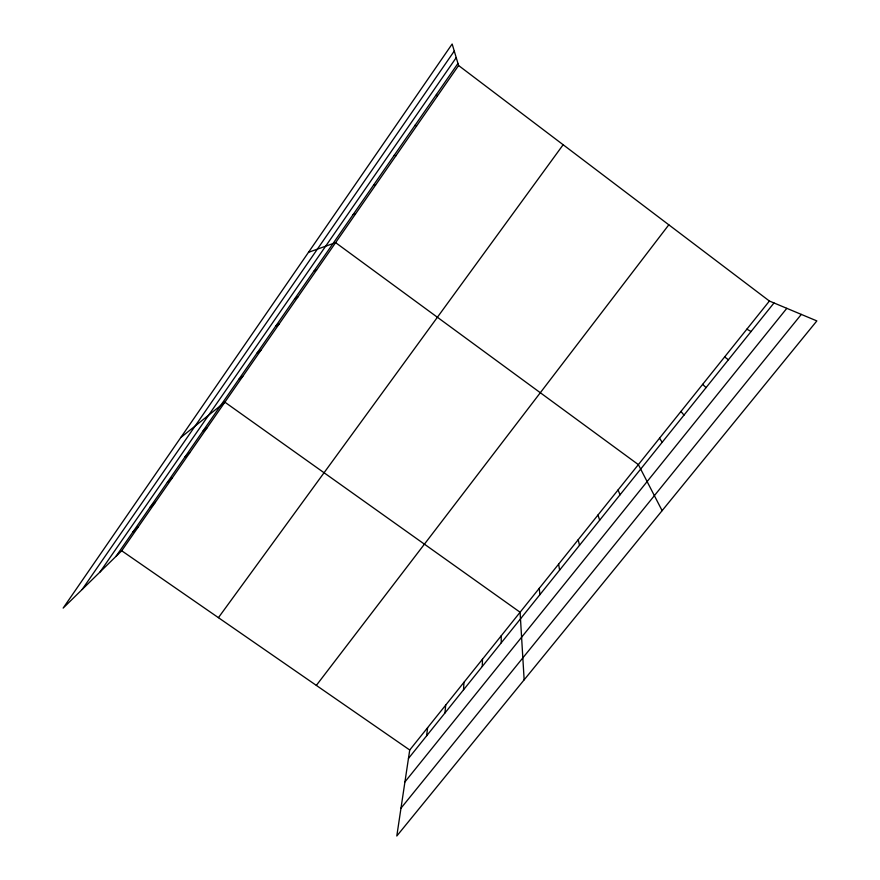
<?xml version="1.0" encoding="UTF-8"?>
<svg xmlns="http://www.w3.org/2000/svg" width="880" height="880" viewBox="0 0 880 880"><rect width="100%" height="100%" fill="white"/><g stroke="black" fill="none" stroke-linecap="round" stroke-linejoin="round"><path stroke-width="1.32" d="M482.284 666.457L482.471 659.208M463.507 689.854L463.98 682.286M444.95 712.976L445.687 705.111M426.602 735.845L427.614 727.683M769.406 301.037L409.728 750.002L396.803 836L816.849 320.914L769.406 301.037L458.579 65.505L452.155 44L63.151 608.091L121.715 550.77L458.579 65.505M82.148 589.501L454.267 51.062M100.045 571.978L456.225 57.64M115.984 556.38L457.963 63.437M218.427 617.661L563.145 144.749M316.338 685.399L668.811 224.818M408.463 758.45L773.993 302.962M404.932 781.913L786.819 308.33M400.983 808.181L801.317 314.402M132.913 531.982L138.413 526.713M150.029 507.298L155.309 502.381M167.354 482.328L172.392 477.763M184.888 457.061L189.684 452.859M202.62 431.497L207.174 427.669M180.763 437.547L224.873 402.171L520.091 612.238L524.15 679.833M238.744 379.423L242.781 376.376M257.136 352.913L260.898 350.273M275.748 326.084L279.235 323.851M294.591 298.925L297.803 297.11M313.676 271.414L316.591 270.039M308.495 252.318L335.61 242.638L638.363 464.618L662.123 510.653M353.144 214.522L355.454 214.06M373.56 185.086L375.551 185.108M394.24 155.276L395.901 155.782M746.867 329.164L751.058 331.54M121.715 550.77L409.728 750.002M724.625 356.939L728.409 359.755M415.206 125.059L416.526 126.082M702.647 384.362L706.057 387.607M680.955 411.444L683.991 415.118M659.527 438.196L662.189 442.277M436.436 94.457L437.415 95.986M618.068 489.951L620.037 494.802M598.004 514.987L599.654 520.201M578.182 539.726L579.502 545.303M558.602 564.179L559.603 570.108M539.231 588.346L539.935 594.616M501.171 635.855L501.281 642.785"/></g></svg>
